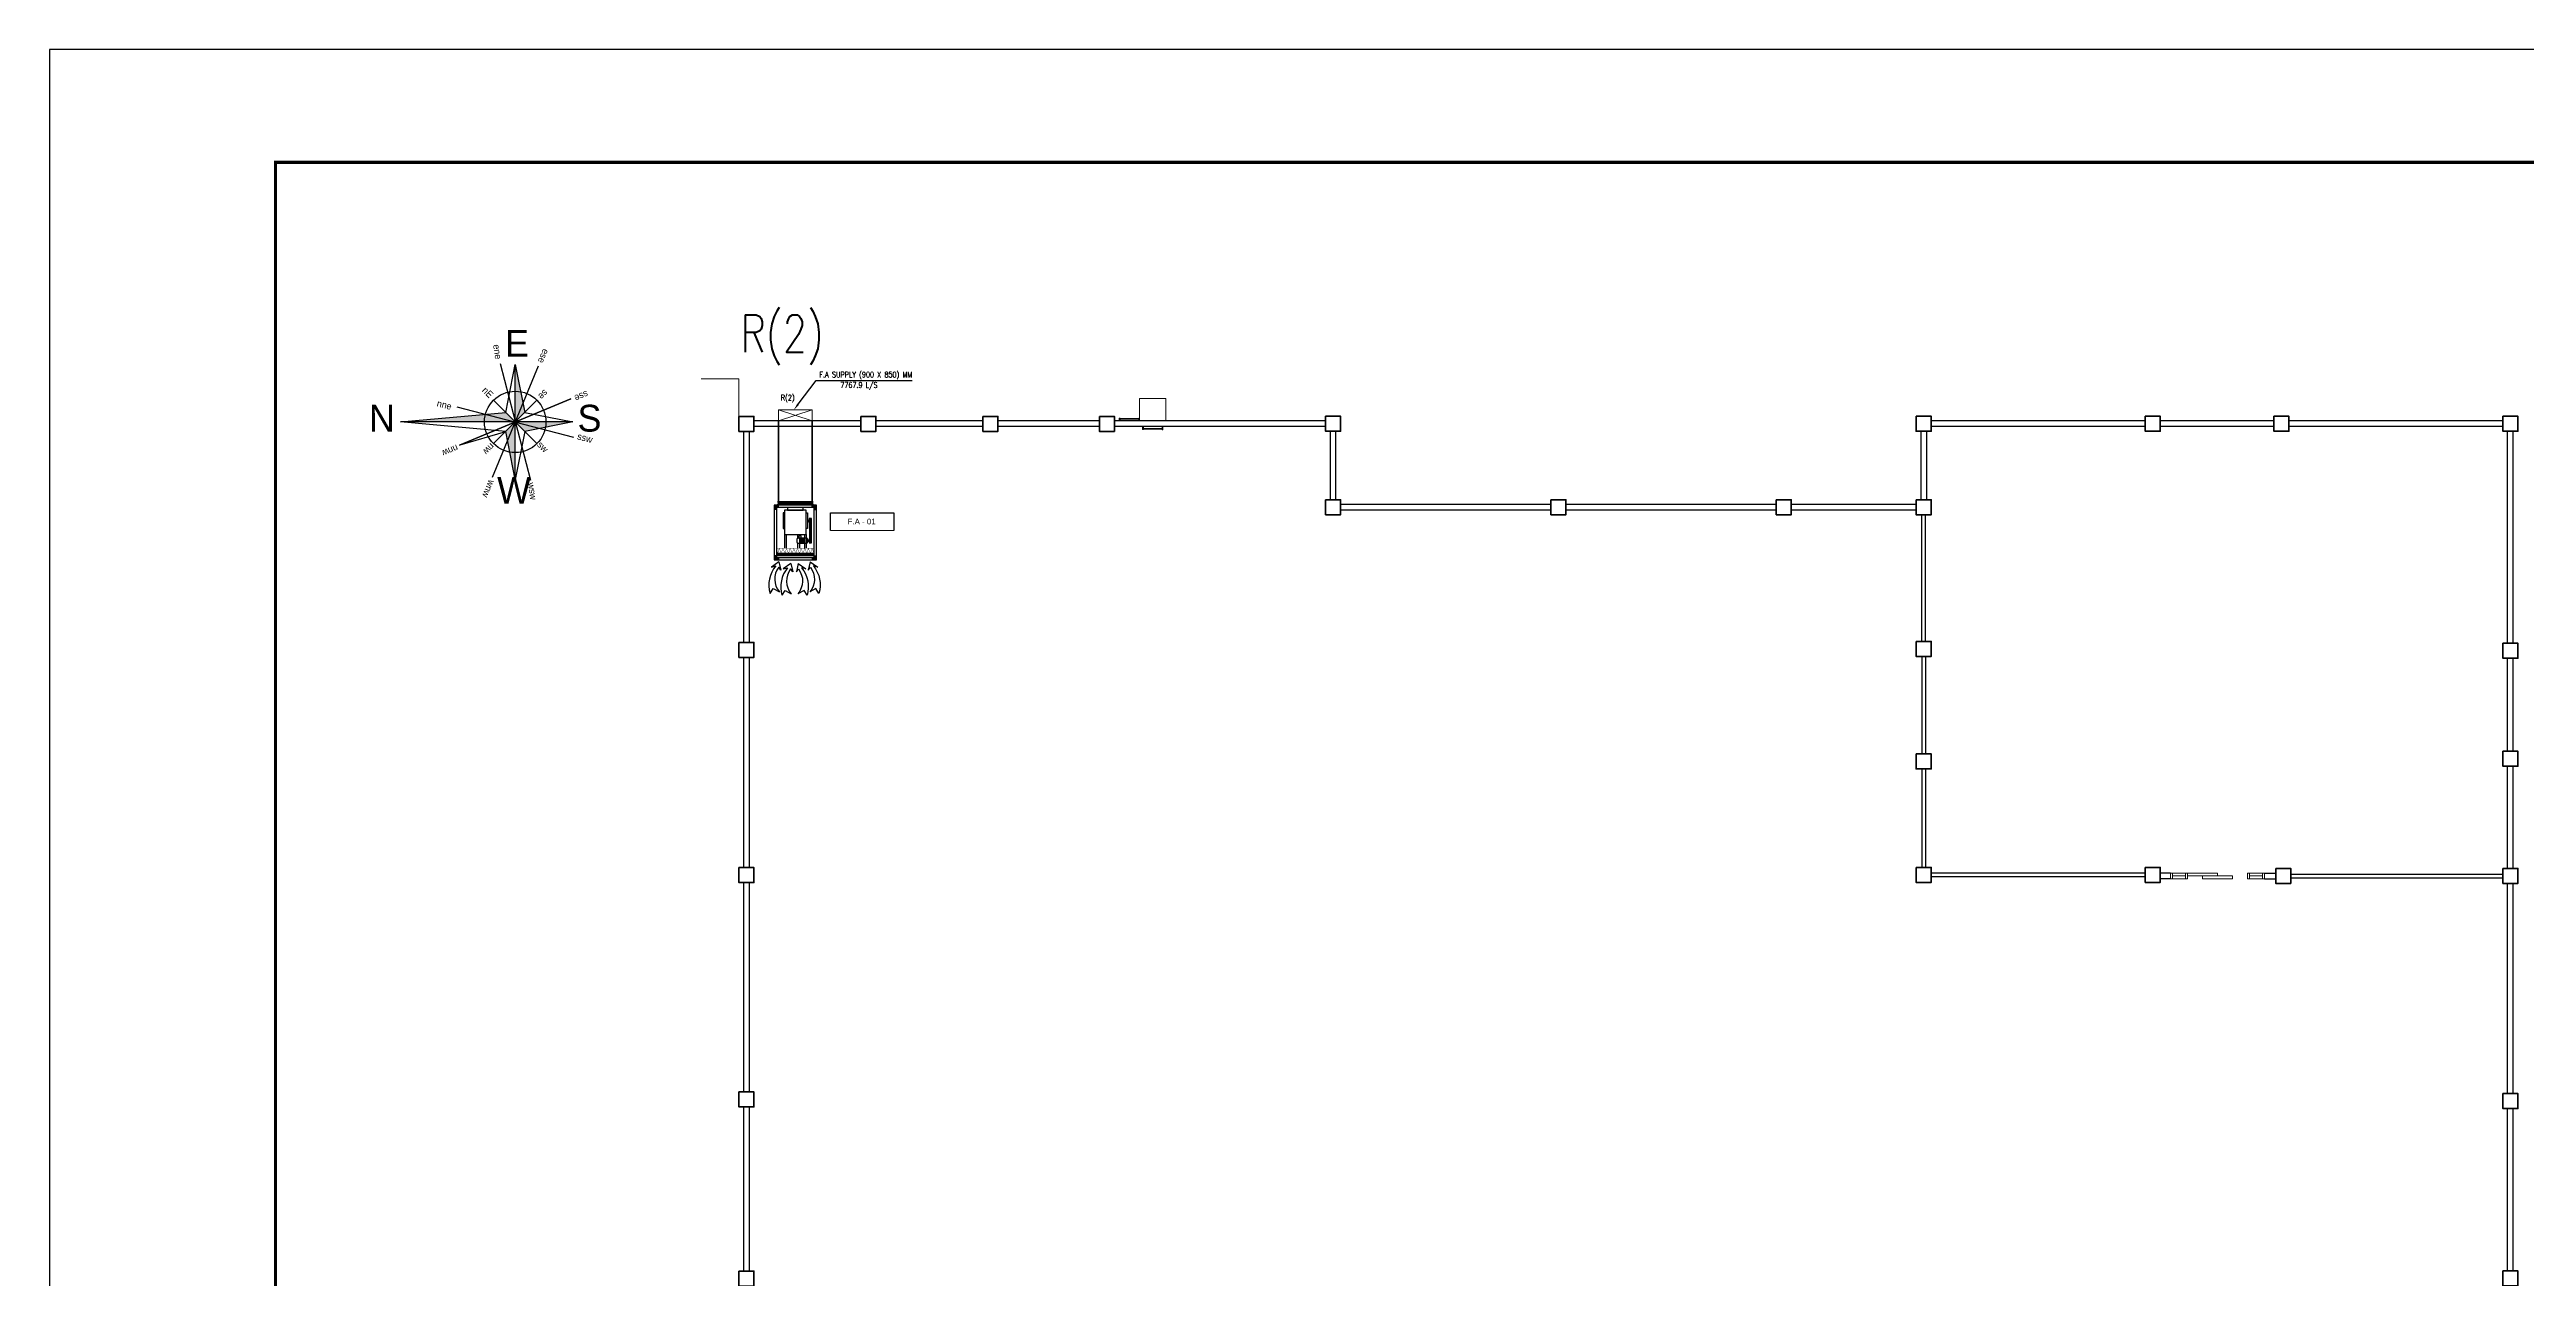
# Model space of a CAD drawing. Header units: millimetres. Extents: x -116 to 421, y 1 to 342.
# Drawn here: x 90.6 to 156.6, y 210.4 to 243.2 of the extents above; entities that cross this region are included whole.
import ezdxf
from ezdxf import colors
from ezdxf.entities.mleader import LeaderData, LeaderLine
from ezdxf.math import Vec2, Vec3

# ---------------------------------------------------------------- set-up
doc = ezdxf.new("R2010")
doc.units = ezdxf.units.MM
doc.header["$MEASUREMENT"] = 0
for name, color, linetype in [('.1', 1, 'Continuous'), ('01_AC-EQUIP', 206, 'Continuous'), ('06_AC-FA.DUCT', 7, 'Continuous'), ('ducting label', 7, 'Continuous'), ('FATEXT', 3, 'Continuous'), ('Legends', 7, 'Continuous'), ('PATHS', 7, 'Continuous'), ('template', 7, 'Continuous')]:
    doc.layers.add(name, color=color, linetype=linetype)
for name, color, linetype, lineweight in [('04-AC_F.A.DUCT', 4, 'Continuous', 35), ('ahu line', 7, 'Continuous', 20), ('exhaust grill', 220, 'Continuous', 18)]:
    doc.layers.add(name, color=color, linetype=linetype, lineweight=lineweight)
doc.styles.add('Arch-Dim', font='simplex.shx', dxfattribs={"width": 0.75})
doc.styles.add('arial', font='arial.ttf')
doc.styles.get("Standard").update_dxf_attribs({"font": 'arial.ttf'})

# ---------------------------------------------------------------- blocks, each defined once
blk = doc.blocks.new('A$C4B4E3A78')
at = {"layer": 'PATHS'}
h = blk.add_hatch(color=7, dxfattribs=at)
h.paths.add_polyline_path([(0, 0.334, -0.044061), (0.059, 0.329), (0, 0.626)])
h.paths.add_polyline_path([(0, 0), (0.103, 0.103), (0.059, 0.329, 0.044061), (0, 0.334)])
h.paths.add_polyline_path([(0.334, 0, -0.044061), (0.329, -0.059), (0.626, 0)])
h.paths.add_polyline_path([(0, 0), (0.103, -0.103), (0.329, -0.059, 0.044061), (0.334, 0)])
h.paths.add_polyline_path([(0, -0.334, -0.044061), (-0.059, -0.329), (0, -0.626)])
h.paths.add_polyline_path([(0, 0), (-0.103, -0.103), (-0.059, -0.329, 0.044061), (0, -0.334)])
h.paths.add_polyline_path([(-0.334, 0, -0.063049), (-0.324, 0.083), (-1.249, 0)])
h.paths.add_polyline_path([(-0.324, 0.083, 0.063049), (-0.334, 0), (0, 0), (-0.103, 0.103)])
at = {"layer": 'PATHS', "color": 7}
for p, q in [((0.251, 0.606), (-0.251, -0.606)), ((-0.165, 0.635), (0.165, -0.635)), ((-0.103, 0.103), (0, 0.626)), ((0, -0.626), (0, 0.626)), ((0, 0.626), (0.103, 0.103)), ((-1.249, 0), (-0.103, 0.103)), ((-0.635, 0.165), (0.635, -0.165)), ((0.606, 0.251), (-0.606, -0.251)), ((-0.606, -0.251), (0.606, 0.251)), ((0, 0), (-0.236, 0.236)), ((0, 0), (0.236, 0.236)), ((0.103, 0.103), (0.626, 0)), ((0.626, 0), (-1.249, 0)), ((-0.103, -0.103), (-1.249, 0)), ((-0.6, -0.249), (-0.103, -0.103)), ((0, 0), (-0.236, -0.236)), ((0, -0.626), (-0.103, -0.103)), ((0, 0), (0.236, -0.236)), ((0.103, -0.103), (0, -0.626)), ((0.626, 0), (0.103, -0.103))]:
    blk.add_line(p, q, dxfattribs=at)
blk.add_circle((0, 0), 0.334, dxfattribs=at)
at = {"layer": 'PATHS', "color": 7, "char_height": 0.0729, "width": 0.15156}
for s, insert, attachment_point, rotation in [('{\\fAlgerian|b0|i0|c0|p82;ene}', (-0.242, 0.839), 7, 278.5552), ('{\\fAlgerian|b0|i0|c0|p82;ese}', (0.372, 0.775), 1, 247.5), ('{\\fAlgerian|b0|i0|c0|p82;nE}', (-0.315, 0.39), 1, 315), ('{\\fAlgerian|b0|i0|c0|p82;se}', (0.367, 0.307), 1, 225), ('{\\fAlgerian|b0|i0|c0|p82;sse}', (0.804, 0.276), 1, 202.5), ('{\\fAlgerian|b0|i0|c0|p82;nne}', (-0.84, 0.242), 1, 345.4238), ('{\\fAlgerian|b0|i0|c0|p82;nnw}', (-0.611, -0.311), 1, 202.5), ('{\\fAlgerian|b0|i0|c0|p82;nw}', (-0.217, -0.276), 1, 225), ('{\\fAlgerian|b0|i0|c0|p82;sw}', (0.284, -0.202), 1, 315), ('{\\fAlgerian|b0|i0|c0|p82;ssw}', (0.687, -0.117), 1, 345.4238), ('{\\fAlgerian|b0|i0|c0|p82;wnw}', (-0.219, -0.651), 1, 247.5), ('{\\fAlgerian|b0|i0|c0|p82;wsw}', (0.136, -0.665), 7, 278.5552)]:
    blk.add_mtext(s, dxfattribs=dict(at, insert=insert, attachment_point=attachment_point, rotation=rotation))
at = {"layer": 'PATHS', "color": 7, "char_height": 0.2916, "width": 0.60625, "attachment_point": 1}
for s, insert in [('{\\fAlgerian|b0|i0|c0|p82;E}', (-0.11, 1.001)), ('{\\fAlgerian|b0|i0|c0|p82;N}', (-1.591, 0.187)), ('{\\fAlgerian|b0|i0|c0|p82;S}', (0.678, 0.187)), ('{\\fAlgerian|b0|i0|c0|p82;W}', (-0.197, -0.598))]:
    blk.add_mtext(s, dxfattribs=dict(at, insert=insert))
blk = doc.blocks.new('A$C628F660A')
at = {"layer": 'FATEXT', "color": 0, "linetype": 'Continuous'}
for p, q in [((-156, 39), (-53, 39)), ((-156, 16), (-53, 16)), ((-156, -5), (-53, -5)), ((-156, -27), (-53, -27)), ((-156, -44), (-53, -44))]:
    blk.add_line(p, q, dxfattribs=at)
blk.add_lwpolyline([(-211, -59), (-175, -59), (-175, 59), (-211, 59, 0.414214), (-236, 34), (-236, -34, 0.414214)], format="xyb", close=True, dxfattribs=at)
for points in [[(-192, 59), (-139, 59), (-139, 107), (-192, 107)], [(-165, -59), (-18, -59), (-18, 59), (-165, 59)], [(-18, -49), (0, -49), (0, 49), (-18, 49)]]:
    blk.add_lwpolyline(points, close=True, dxfattribs=at)
blk = doc.blocks.new('A$C1B8876D5')
at = {"layer": '01_AC-EQUIP'}
for points in [[(-1.245, 0), (-1.122, 0), (-1.122, -0.066), (-1.179, -0.066), (-1.179, -0.124), (-1.245, -0.124)], [(0, 0), (-0.122, 0), (-0.122, -0.066), (-0.066, -0.066), (-0.066, -0.124), (0, -0.124)], [(-1.245, -1.616), (-1.122, -1.616), (-1.122, -1.55), (-1.179, -1.55), (-1.179, -1.492), (-1.245, -1.492)], [(0, -1.616), (-0.122, -1.616), (-0.122, -1.55), (-0.066, -1.55), (-0.066, -1.492), (0, -1.492)]]:
    blk.add_hatch(color=7, dxfattribs=at).paths.add_polyline_path(points)
h = blk.add_hatch(dxfattribs=at)
h.set_pattern_fill('ANSI32', scale=0.1, angle=90, style=0)
h.set_pattern_definition([(135, (519.776946, -71.210636), (-0.0265165043, -0.0265165043), []), (135, (519.776946, -71.192958), (-0.0265165043, -0.0265165043), [])])
h.paths.add_polyline_path([(-0.066, -1.423), (-1.179, -1.423), (-1.179, -1.492), (-0.066, -1.492)])
at = {"layer": '01_AC-EQUIP', "color": 7}
for p, q in [((-1.179, -0.124), (-1.245, -0.124)), ((-1.122, -0.066), (-1.122, 0)), ((-0.203, -0.392), (-0.203, -1.112)), ((-0.186, -0.392), (-0.186, -1.112)), ((-0.17, -0.392), (-0.17, -1.112)), ((-0.154, -0.392), (-0.154, -1.112)), ((-0.122, -0.066), (-0.122, 0)), ((-0.066, -0.124), (0, -0.124)), ((-0.066, -1.423), (-1.179, -1.423)), ((-0.943, -0.861), (-0.943, -1.266)), ((-0.893, -0.861), (-0.893, -1.266)), ((-0.554, -0.861), (-0.554, -0.973)), ((-0.554, -1.122), (-0.554, -1.266)), ((-0.504, -0.861), (-0.504, -0.906)), ((-0.504, -1.124), (-0.504, -1.266)), ((-0.352, -0.861), (-0.352, -0.97)), ((-0.352, -1.124), (-0.352, -1.276)), ((-0.301, -0.861), (-0.301, -0.97)), ((-0.301, -1.124), (-0.301, -1.266)), ((-1.179, -1.492), (-1.245, -1.492)), ((-0.066, -1.492), (-1.179, -1.492)), ((-1.122, -1.55), (-1.122, -1.616)), ((-0.122, -1.55), (-0.122, -1.616)), ((-0.066, -1.492), (0, -1.492))]:
    blk.add_line(p, q, dxfattribs=at)
for points in [[(-1.245, 0), (-1.245, -1.616), (0, -1.616), (0, 0)], [(-1.179, -0.066), (-1.179, -1.55), (-0.066, -1.55), (-0.066, -0.066)], [(-0.98, -0.692), (-0.943, -0.692), (-0.943, -0.221), (-0.98, -0.221)], [(-0.943, -0.861), (-0.301, -0.861), (-0.301, -0.14), (-0.943, -0.14)], [(-0.851, -0.14), (-0.394, -0.14), (-0.394, -0.066), (-0.851, -0.066)], [(-0.264, -0.692), (-0.301, -0.692), (-0.301, -0.221), (-0.264, -0.221)], [(-0.264, -0.468), (-0.209, -0.468), (-0.209, -0.446), (-0.264, -0.446)], [(-0.264, -1.058), (-0.209, -1.058), (-0.209, -1.036), (-0.264, -1.036)]]:
    blk.add_lwpolyline(points, close=True, dxfattribs=at)
for points in [[(-0.154, -0.521), (-0.146, -0.521), (-0.146, -0.392), (-0.209, -0.392), (-0.209, -0.521), (-0.203, -0.521)], [(-0.186, -0.521), (-0.17, -0.521)], [(-0.203, -0.983), (-0.209, -0.983), (-0.209, -1.112), (-0.146, -1.112), (-0.146, -0.983), (-0.154, -0.983)], [(-0.17, -0.983), (-0.186, -0.983)]]:
    blk.add_lwpolyline(points, dxfattribs=at)
at = {"layer": '01_AC-EQUIP', "color": 7, "const_width": 0.01}
for points in [[(-0.066, -1.266), (-1.179, -1.266)], [(-1.145, -1.423), (-1.179, -1.276), (-1.179, -1.276)], [(-0.066, -1.423), (-1.179, -1.423)], [(-1.037, -1.423), (-1.101, -1.276), (-1.145, -1.423)], [(-0.929, -1.423), (-0.993, -1.276), (-1.037, -1.423)], [(-0.821, -1.423), (-0.886, -1.276), (-0.929, -1.423)], [(-0.713, -1.423), (-0.778, -1.276), (-0.821, -1.423)], [(-0.605, -1.423), (-0.67, -1.276), (-0.713, -1.423)], [(-0.497, -1.423), (-0.562, -1.276), (-0.605, -1.423)], [(-0.389, -1.423), (-0.454, -1.276), (-0.497, -1.423)], [(-0.282, -1.423), (-0.346, -1.276), (-0.389, -1.423)], [(-0.174, -1.423), (-0.238, -1.276), (-0.282, -1.423)], [(-0.066, -1.423), (-0.13, -1.276), (-0.174, -1.423)]]:
    blk.add_lwpolyline(points, dxfattribs=at)
at = {"layer": '01_AC-EQUIP', "color": 7, "xscale": 0.001315122524943, "yscale": 0.001315122524943, "zscale": 0.001315122524943}
blk.add_blockref('A$C628F660A', (-0.264, -1.047), dxfattribs=at)
blk = doc.blocks.new('A$C60D03859')
at = {"layer": '06_AC-FA.DUCT'}
for p, q in [((-0.156, 0.306), (-0.242, -0.048)), ((-0.242, -0.048), (-0.143, 0.1)), ((-0.156, 0.306), (0.115, 0.11)), ((0.115, 0.11), (-0.022, 0.142)), ((0.369, -0.64), (0.64, -0.578)), ((0.403, -0.862), (0.369, -0.64))]:
    blk.add_line(p, q, dxfattribs=at)
for centre, radius, start, end in [((1.032, 0.131), 1.176, 181.52104, 237.68031), ((0.755, 0.192), 0.779, 183.71412, 261.50158)]:
    blk.add_arc(centre, radius, start, end, dxfattribs=at)
blk = doc.blocks.new('A$C069E27EC')
at = {"layer": '01_AC-EQUIP', "color": 7, "linetype": 'Continuous'}
for p, q in [((0, 0), (0, -130)), ((1, 0.3), (0.5, -1.3)), ((1, 0.3), (1.5, -1.3)), ((2, 0.3), (1.5, -1.3)), ((2, 0.3), (2.5, -1.3)), ((3, 0.3), (2.5, -1.3)), ((3, 0.3), (3.6, -1.3)), ((4.1, 0.3), (3.6, -1.3)), ((4.1, 0.3), (4.6, -1.3)), ((5.1, 0.3), (4.6, -1.3)), ((5.1, 0.3), (5.6, -1.3)), ((6.1, 0.3), (5.6, -1.3)), ((6.1, 0.3), (6.6, -1.3)), ((7.1, 0.3), (6.6, -1.3)), ((7.1, 0.3), (7.6, -1.3)), ((8.1, 0.3), (7.6, -1.3)), ((8.1, 0.3), (8.6, -1.3)), ((9.2, 0.3), (8.6, -1.3)), ((9.2, 0.3), (9.7, -1.3)), ((1.5, -128.7), (1.5, -1.3)), ((2.5, -128.7), (2.5, -1.3)), ((3.6, -128.7), (3.6, -1.3)), ((4.6, -128.7), (4.6, -1.3)), ((5.6, -128.7), (5.6, -1.3)), ((6.6, -128.7), (6.6, -1.3)), ((7.6, -128.7), (7.6, -1.3)), ((8.6, -128.7), (8.6, -1.3)), ((1, -130.3), (0.5, -128.7)), ((1, -130.3), (1.5, -128.7)), ((2, -130.3), (1.5, -128.7)), ((2, -130.3), (2.5, -128.7)), ((3, -130.3), (2.5, -128.7)), ((3, -130.3), (3.6, -128.7)), ((4.1, -130.3), (3.6, -128.7)), ((4.1, -130.3), (4.6, -128.7)), ((5.1, -130.3), (4.6, -128.7)), ((5.1, -130.3), (5.6, -128.7)), ((6.1, -130.3), (5.6, -128.7)), ((6.1, -130.3), (6.6, -128.7)), ((7.1, -130.3), (6.6, -128.7)), ((7.1, -130.3), (7.6, -128.7)), ((8.1, -130.3), (7.6, -128.7)), ((8.1, -130.3), (8.6, -128.7)), ((9.2, -130.3), (8.6, -128.7)), ((9.2, -130.3), (9.7, -128.7))]:
    blk.add_line(p, q, dxfattribs=at)
for points in [[(0, 2.5), (0.5, 2.5), (0.5, -132.5), (0, -132.5)], [(9.7, 2.5), (10.2, 2.5), (10.2, -132.5), (9.7, -132.5)]]:
    blk.add_lwpolyline(points, close=True, dxfattribs=at)

msp = doc.modelspace()

# ---------------------------------------------------------------- linework, layer by layer
at = {"layer": '.1', "color": 0}
msp.add_line((189.898, 243.158), (90.622, 243.158), dxfattribs=at)
at = {"color": 8, "linetype": 'Continuous', "lineweight": 20}
for p, q in [((108.978, 234.383), (107.978, 234.383)), ((108.978, 233.383), (108.978, 234.383))]:
    msp.add_line(p, q, dxfattribs=at)
at = {"color": 8, "lineweight": 9}
for p, q in [((119.648, 233.86), (120.348, 233.86)), ((119.648, 233.338), (119.648, 233.86)), ((120.348, 233.86), (120.348, 233.26)), ((119.128, 233.338), (119.108, 233.338)), ((119.108, 233.338), (119.108, 233.258)), ((119.128, 233.258), (119.128, 233.338)), ((119.378, 233.328), (119.128, 233.328)), ((119.378, 233.308), (119.128, 233.308)), ((119.378, 233.328), (119.628, 233.328)), ((119.378, 233.308), (119.628, 233.308)), ((119.628, 233.258), (119.628, 233.338)), ((119.628, 233.338), (119.648, 233.338)), ((119.648, 233.338), (119.648, 233.258)), ((119.729, 233.028), (119.729, 233.108)), ((119.749, 233.028), (119.729, 233.028)), ((119.749, 233.108), (119.749, 233.028)), ((119.999, 233.058), (119.749, 233.058)), ((119.999, 233.038), (119.749, 233.038)), ((119.999, 233.058), (120.249, 233.058)), ((119.999, 233.038), (120.249, 233.038)), ((120.249, 233.107), (120.249, 233.027)), ((120.249, 233.027), (120.269, 233.027)), ((120.269, 233.027), (120.269, 233.108))]:
    msp.add_line(p, q, dxfattribs=at)
at = {"color": 8, "lineweight": 25}
for p, q in [((109.103, 232.983), (109.103, 227.358)), ((109.253, 232.983), (109.253, 227.358)), ((112.228, 233.26), (109.378, 233.26)), ((112.228, 233.11), (109.378, 233.11)), ((115.478, 233.26), (112.628, 233.26)), ((115.478, 233.11), (112.628, 233.11)), ((118.578, 233.26), (115.878, 233.26)), ((118.578, 233.11), (115.878, 233.11)), ((124.603, 233.26), (118.978, 233.26)), ((124.603, 233.11), (118.978, 233.11)), ((124.728, 231.161), (124.728, 232.985)), ((124.878, 231.161), (124.878, 232.985)), ((140.453, 232.985), (140.453, 231.161)), ((140.603, 232.985), (140.603, 231.161)), ((146.428, 233.26), (140.728, 233.26)), ((146.428, 233.11), (140.728, 233.11)), ((149.853, 233.26), (146.828, 233.26)), ((149.853, 233.11), (146.828, 233.11)), ((155.953, 233.26), (150.253, 233.26)), ((155.953, 233.11), (150.253, 233.11)), ((156.078, 227.335), (156.078, 232.985)), ((156.228, 227.335), (156.228, 232.985)), ((130.603, 231.036), (125.003, 231.036)), ((130.603, 230.886), (125.003, 230.886)), ((136.603, 231.036), (131.003, 231.036)), ((136.603, 230.886), (131.003, 230.886)), ((140.328, 231.036), (137.003, 231.036)), ((140.328, 230.886), (137.003, 230.886)), ((109.103, 226.958), (109.103, 221.358)), ((109.253, 226.958), (109.253, 221.358)), ((156.078, 224.46), (156.078, 226.935)), ((156.228, 224.46), (156.228, 226.935)), ((156.078, 221.335), (156.078, 224.06)), ((156.228, 221.335), (156.228, 224.06)), ((146.428, 221.212), (140.728, 221.212)), ((146.428, 221.112), (140.728, 221.112)), ((150.303, 221.185), (155.953, 221.185)), ((150.303, 221.085), (155.953, 221.085)), ((109.103, 220.958), (109.103, 215.383)), ((109.253, 220.958), (109.253, 215.383)), ((156.078, 215.335), (156.078, 220.935)), ((156.228, 215.335), (156.228, 220.935)), ((156.078, 210.61), (156.078, 214.935)), ((156.228, 210.61), (156.228, 214.935))]:
    msp.add_line(p, q, dxfattribs=at)
at = {"color": 8, "linetype": 'ByBlock', "lineweight": 25}
for p, q in [((140.478, 227.386), (140.478, 230.761)), ((140.578, 227.386), (140.578, 230.761)), ((140.478, 226.986), (140.478, 224.386)), ((140.578, 226.986), (140.578, 224.386)), ((140.478, 223.986), (140.478, 221.362)), ((140.578, 223.986), (140.578, 221.362))]:
    msp.add_line(p, q, dxfattribs=at)
at = {"color": 8, "linetype": 'Continuous', "lineweight": 25}
for p, q in [((147.103, 221.212), (146.828, 221.212)), ((147.103, 221.06), (146.828, 221.06)), ((149.603, 221.21), (149.903, 221.21)), ((149.603, 221.06), (149.903, 221.06))]:
    msp.add_line(p, q, dxfattribs=at)
at = {"color": 8, "linetype": 'ByBlock', "lineweight": 13}
for p, q in [((147.503, 221.21), (147.153, 221.21)), ((147.153, 221.135), (147.503, 221.135)), ((147.503, 221.06), (147.153, 221.06)), ((149.203, 221.21), (149.553, 221.21)), ((149.553, 221.135), (149.203, 221.135)), ((149.203, 221.06), (149.553, 221.06))]:
    msp.add_line(p, q, dxfattribs=at)
at = {"color": 252, "lineweight": 25}
for p, q in [((109.103, 214.983), (109.103, 210.608)), ((109.253, 214.983), (109.253, 210.608))]:
    msp.add_line(p, q, dxfattribs=at)
at = {"color": 8, "lineweight": 35}
for points in [[(108.978, 233.383), (109.378, 233.383), (109.378, 232.983), (108.978, 232.983)], [(112.228, 233.383), (112.628, 233.383), (112.628, 232.983), (112.228, 232.983)], [(115.478, 233.383), (115.878, 233.383), (115.878, 232.983), (115.478, 232.983)], [(118.578, 233.383), (118.978, 233.383), (118.978, 232.983), (118.578, 232.983)], [(124.603, 233.385), (125.003, 233.385), (125.003, 232.985), (124.603, 232.985)], [(140.328, 233.385), (140.728, 233.385), (140.728, 232.985), (140.328, 232.985)], [(146.428, 233.385), (146.828, 233.385), (146.828, 232.985), (146.428, 232.985)], [(149.853, 233.385), (150.253, 233.385), (150.253, 232.985), (149.853, 232.985)], [(155.953, 233.385), (156.353, 233.385), (156.353, 232.985), (155.953, 232.985)], [(124.603, 231.161), (125.003, 231.161), (125.003, 230.761), (124.603, 230.761)], [(130.603, 231.161), (131.003, 231.161), (131.003, 230.761), (130.603, 230.761)], [(136.603, 231.161), (137.003, 231.161), (137.003, 230.761), (136.603, 230.761)], [(140.328, 231.161), (140.728, 231.161), (140.728, 230.761), (140.328, 230.761)], [(108.978, 227.358), (109.378, 227.358), (109.378, 226.958), (108.978, 226.958)], [(155.953, 227.335), (156.353, 227.335), (156.353, 226.935), (155.953, 226.935)], [(155.953, 224.46), (156.353, 224.46), (156.353, 224.06), (155.953, 224.06)], [(108.978, 221.358), (109.378, 221.358), (109.378, 220.958), (108.978, 220.958)], [(155.953, 221.335), (156.353, 221.335), (156.353, 220.935), (155.953, 220.935)], [(108.978, 215.383), (109.378, 215.383), (109.378, 214.983), (108.978, 214.983)], [(155.953, 215.335), (156.353, 215.335), (156.353, 214.935), (155.953, 214.935)], [(155.953, 210.61), (156.353, 210.61), (156.353, 210.21), (155.953, 210.21)]]:
    msp.add_lwpolyline(points, close=True, dxfattribs=at)
at = {"color": 8, "linetype": 'ByBlock', "lineweight": 35}
for points in [[(140.328, 227.386), (140.728, 227.386), (140.728, 226.986), (140.328, 226.986)], [(140.328, 224.386), (140.728, 224.386), (140.728, 223.986), (140.328, 223.986)], [(140.328, 221.362), (140.728, 221.362), (140.728, 220.962), (140.328, 220.962)], [(146.428, 221.362), (146.828, 221.362), (146.828, 220.962), (146.428, 220.962)], [(149.903, 221.335), (150.303, 221.335), (150.303, 220.935), (149.903, 220.935)]]:
    msp.add_lwpolyline(points, close=True, dxfattribs=at)
at = {"color": 8, "linetype": 'ByBlock', "lineweight": 13}
for points in [[(147.153, 221.21), (147.153, 221.06), (147.103, 221.06), (147.103, 221.21)], [(147.553, 221.21), (147.553, 221.06), (147.503, 221.06), (147.503, 221.21)], [(147.553, 221.21), (148.353, 221.21), (148.353, 221.135), (147.553, 221.135)], [(147.953, 221.135), (148.753, 221.135), (148.753, 221.06), (147.953, 221.06)], [(149.153, 221.21), (149.153, 221.06), (149.203, 221.06), (149.203, 221.21)], [(149.553, 221.21), (149.553, 221.06), (149.603, 221.06), (149.603, 221.21)]]:
    msp.add_lwpolyline(points, close=True, dxfattribs=at)
at = {"color": 252, "lineweight": 35}
msp.add_lwpolyline([(108.978, 210.608), (109.378, 210.608), (109.378, 210.208), (108.978, 210.208)], close=True, dxfattribs=at)
at = {"layer": '04-AC_F.A.DUCT', "color": 7, "linetype": 'Continuous'}
for p, q in [((110.032, 233.26), (110.032, 231.108)), ((110.932, 233.26), (110.932, 231.108)), ((110.032, 231.039), (110.032, 231.013)), ((110.932, 231.039), (110.932, 231.013))]:
    msp.add_line(p, q, dxfattribs=at)
at = {"layer": 'ahu line'}
for p, q in [((110.032, 233.26), (110.032, 233.56)), ((110.032, 233.56), (110.932, 233.56)), ((110.032, 233.56), (110.932, 233.26)), ((110.932, 233.56), (110.032, 233.26)), ((110.932, 233.26), (110.932, 233.56)), ((110.032, 233.26), (110.932, 233.26)), ((111.416, 230.337), (113.108, 230.337))]:
    msp.add_line(p, q, dxfattribs=at)
at = {"layer": 'Legends'}
msp.add_lwpolyline([(111.416, 230.337), (111.416, 230.812), (113.108, 230.812), (113.108, 230.337)], dxfattribs=at)
at = {"layer": 'template'}
msp.add_line((90.622, 243.158), (90.622, 172.762), dxfattribs=at)
at = {"layer": 'template', "linetype": 'Continuous', "const_width": 0.0853}
msp.add_lwpolyline([(96.639, 175.771), (186.889, 175.771), (186.889, 240.15), (96.639, 240.15)], close=True, dxfattribs=at)

# ---------------------------------------------------------------- block references
at = {"layer": '01_AC-EQUIP', "color": 7, "xscale": 0.8999999999998636, "yscale": 0.8999999999998636, "zscale": 0.8999999999998636}
msp.add_blockref('A$C1B8876D5', (111.042, 231.013), dxfattribs=at)
at = {"layer": '01_AC-EQUIP', "color": 7, "lineweight": 20, "xscale": -0.007062887048959965, "yscale": 0.007062887048959965, "zscale": 0.007062887048976876, "rotation": 90}
msp.add_blockref('A$C069E27EC', (110.023, 231.108), dxfattribs=at)
at = {"layer": 'exhaust grill', "color": 7, "yscale": 0.6766917294035579}
for p, xscale, zscale, rotation in [((109.988, 229.282), 0.6766917293889656, 0.6766917293889656, 318.9453801276825), ((110.933, 229.282), -0.6766917293889656, 0.6766917294036097, 41.05461987231744), ((110.304, 229.233), 0.6766917293889656, 0.6766917293889656, 318.9453801276825), ((110.617, 229.233), -0.6766917293889656, 0.6766917294036097, 41.05461987231744)]:
    msp.add_blockref('A$C60D03859', p, dxfattribs=dict(at, xscale=xscale, zscale=zscale, rotation=rotation))
at = {"layer": 'PATHS', "linetype": 'Continuous', "xscale": 2.448166817373462, "yscale": 2.448166817373462, "zscale": 2.448166817373462}
msp.add_blockref('A$C4B4E3A78', (103.022, 233.233), dxfattribs=at)

# ---------------------------------------------------------------- texts
at = {"layer": 'ahu line', "insert": (111.875, 230.655), "char_height": 0.15, "attachment_point": 1, "style": 'arial'}
msp.add_mtext_dynamic_manual_height_columns('F.A - 01', width=1.02613, gutter_width=1, heights=[0], dxfattribs=at)
at = {"layer": 'ducting label', "color": 7, "linetype": 'Continuous', "lineweight": 25, "attachment_point": 1, "style": 'Arch-Dim'}
for s, width, insert, char_height in [('\\A1;R(2)', 2.18435, (109.021, 236.089), 1), ('\\A1;{\\C256;F.A SUPPLY (900 X 850) MM }', 3.45404, (111.125, 234.571), 0.15), ('\\A1;7767.9 L/S', 2.37344, (111.681, 234.293), 0.15), ('\\A1;R(2)', 2.18435, (110.096, 233.956), 0.15)]:
    msp.add_mtext_dynamic_manual_height_columns(s, width=width, gutter_width=1.011, heights=[0], dxfattribs=dict(at, insert=insert, char_height=char_height))

# ---------------------------------------------------------------- leaders
at = {"layer": 'ahu line'}
ml = msp.add_multileader_mtext('Standard', dxfattribs=at)
ml.set_content(' ', color=256)
ml.set_leader_properties()
ml.build(insert=Vec2(0, 0))
ml.multileader.update_dxf_attribs({"dogleg_length": 0.36, "arrow_head_size": 0.18})
ctx = ml.context
ctx.base_point, ctx.char_height, ctx.arrow_head_size, ctx.landing_gap_size, ctx.plane_origin = Vec3(113.598, 234.342), 0.18, 0.18, 0.09, Vec3(110.446, 233.56)
notes = []
notes.append((ctx, [(0, (1, 1, 0), (111.036, 234.342), (1, 0), 2.561, [(0, [(110.446, 233.56)], 0, [])])]))
ctx.mtext.insert, ctx.mtext.flow_direction = Vec3(113.688, 234.432), 5
for ctx, leaders in notes:
    for number, flags, end, landing, length, lines in leaders:
        leader = LeaderData()
        leader.index, (leader.has_last_leader_line, leader.has_dogleg_vector, leader.attachment_direction) = number, flags
        leader.last_leader_point, leader.dogleg_vector, leader.dogleg_length = Vec3(end), Vec3(landing), length
        for number, points, colour, breaks in lines:
            line = LeaderLine()
            line.index, line.vertices, line.color, line.breaks = number, Vec3.list(points), colors.encode_raw_color(colour), breaks
            leader.lines.append(line)
        ctx.leaders.append(leader)

doc.saveas('drawing.dxf')
